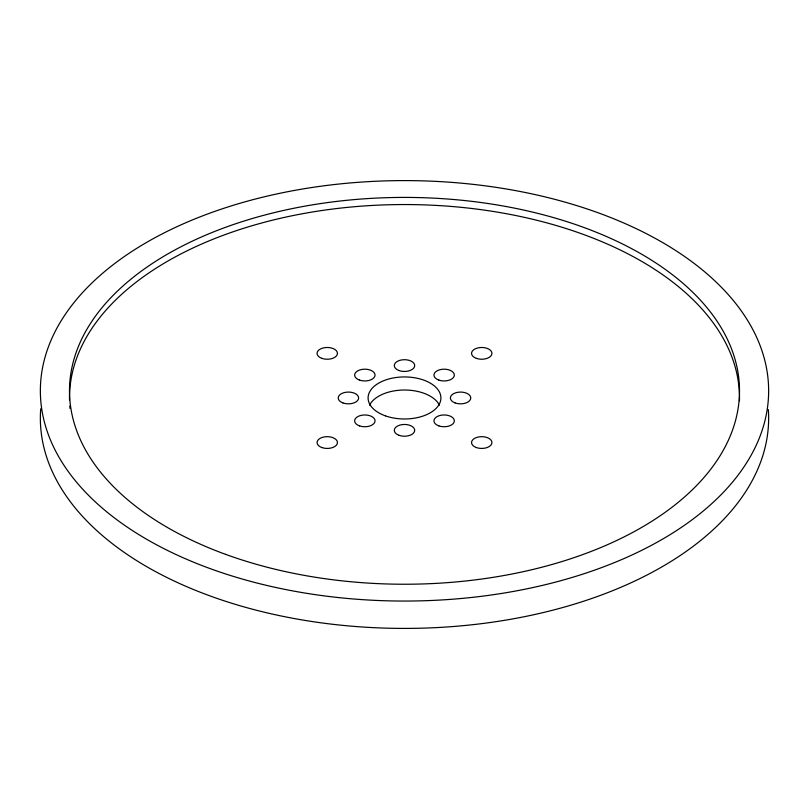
<?xml version="1.0" encoding="UTF-8"?>
<svg xmlns="http://www.w3.org/2000/svg" width="809" height="809" viewBox="0 0 809 809"><rect width="100%" height="100%" fill="white"/><g stroke="black" fill="none" stroke-linecap="round" stroke-linejoin="round"><path stroke-width="1.21" d="M69.989 408.434A335.007 193.412 0 0 1 69.786 406.007M69.513 399.929A335.007 193.412 0 0 1 405.289 204.546A335.007 193.412 0 0 1 739.466 400.849M369.531 405.178A36.415 21.024 0 0 1 404.5 390.019A36.415 21.024 0 0 1 439.469 405.178M768.338 409.587A364.141 210.229 0 0 1 403.782 628.411A364.141 210.229 0 0 1 40.723 408.757M385.317 415.826A36.415 21.024 0 0 0 440.895 398.615A36.415 21.024 0 0 0 387.289 379.431A36.415 21.024 0 0 0 385.317 415.826M438.893 380.109A10.193 5.885 0 0 0 454.345 375.174A10.193 5.885 0 0 0 439.226 369.915A10.193 5.885 0 0 0 438.893 380.109M455.042 402.902A10.193 5.885 0 0 0 470.757 398.25A10.193 5.885 0 0 0 455.932 392.719A10.193 5.885 0 0 0 455.042 402.902M438.893 425.898A10.193 5.885 0 0 0 454.345 420.963A10.193 5.885 0 0 0 439.226 415.695A10.193 5.885 0 0 0 438.893 425.898M398.968 435.282A10.193 5.885 0 0 0 414.683 430.631A10.193 5.885 0 0 0 399.848 425.099A10.193 5.885 0 0 0 398.968 435.282M359.58 425.898A10.193 5.885 0 0 0 375.042 420.963A10.193 5.885 0 0 0 359.914 415.695A10.193 5.885 0 0 0 359.58 425.898M342.885 402.902A10.193 5.885 0 0 0 358.609 398.25A10.193 5.885 0 0 0 343.774 392.719A10.193 5.885 0 0 0 342.885 402.902M359.58 380.109A10.193 5.885 0 0 0 375.042 375.174A10.193 5.885 0 0 0 359.914 369.915A10.193 5.885 0 0 0 359.58 380.109M398.968 370.522A10.193 5.885 0 0 0 414.683 365.88A10.193 5.885 0 0 0 399.848 360.339A10.193 5.885 0 0 0 398.968 370.522M321.921 447.569A10.193 5.885 0 0 0 337.444 442.715A10.193 5.885 0 0 0 322.397 437.376A10.193 5.885 0 0 0 321.921 447.569M476.41 447.569A10.193 5.885 0 0 0 491.933 442.715A10.193 5.885 0 0 0 476.885 437.376A10.193 5.885 0 0 0 476.41 447.569M476.41 358.377A10.193 5.885 0 0 0 491.933 353.523A10.193 5.885 0 0 0 476.885 348.183A10.193 5.885 0 0 0 476.41 358.377M321.921 358.377A10.193 5.885 0 0 0 337.444 353.523A10.193 5.885 0 0 0 322.397 348.183A10.193 5.885 0 0 0 321.921 358.377M215.548 570.537A364.141 210.229 0 0 0 768.55 395.439A364.141 210.229 0 0 0 229.402 206.497A364.141 210.229 0 0 0 215.548 570.537M225.509 554.317A335.007 193.412 0 0 0 739.234 398.574A335.007 193.412 0 0 0 248.747 219.583A335.007 193.412 0 0 0 225.509 554.317"/></g></svg>
